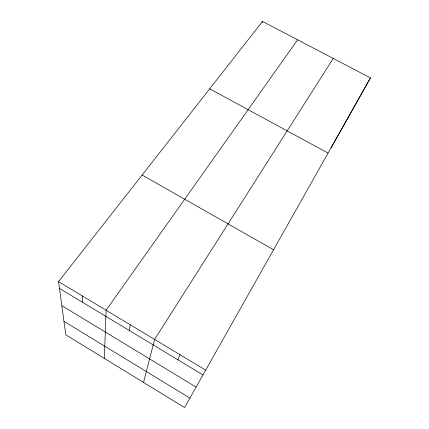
<?xml version="1.0" encoding="UTF-8"?>
<svg xmlns="http://www.w3.org/2000/svg" width="429" height="429" viewBox="0 0 429 429"><rect width="100%" height="100%" fill="white"/><g stroke="black" fill="none" stroke-linecap="round" stroke-linejoin="round"><path stroke-width="0.64" d="M104.349 358.424L106.086 310.226L297.613 39.806M129.408 330.571L130.218 324.748M143.533 382.411L154.596 339.419L333.22 58.435M262.135 22.689L262.516 21.45L370.452 77.906L330.947 148.026M177.938 359.84L179.982 354.697M370.452 77.906L184.593 407.55L65.803 334.829L58.548 281.628L262.516 21.45M209.695 88.824L328.062 153.073M142.122 175.016L273.536 249.748M58.548 281.628L205.641 370.13M59.47 288.395L202.949 374.919M61.83 305.673L196.096 387.103M63.964 321.342L189.908 398.107M82.196 295.854L82.55 302.316"/></g></svg>
